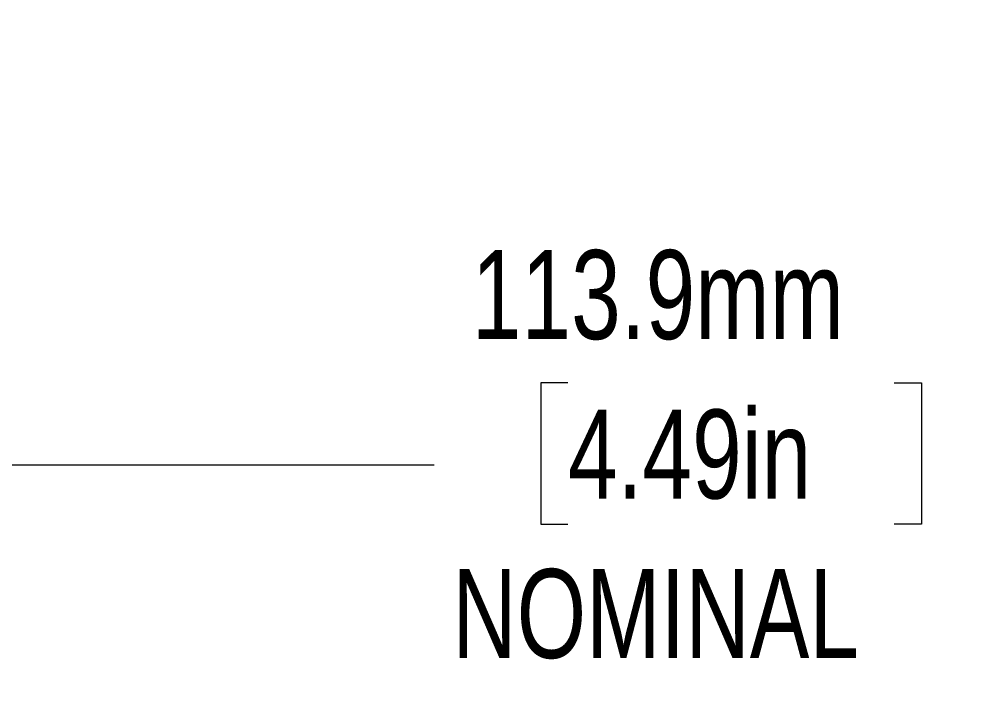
# Model space of a CAD drawing. Header units: millimetres. Extents: x 2 to 278, y 1 to 215.
# Drawn here: x 52.44 to 75.23, y 88.8 to 104.66 of the extents above; entities that cross this region are included whole.
import ezdxf

# ---------------------------------------------------------------- set-up
doc = ezdxf.new("R2010")
doc.units = ezdxf.units.MM
doc.styles.add('SLDTEXTSTYLE0', font='TXT', dxfattribs={"width": 0.75})
doc.dimstyles.new('SLDDIMSTYLE0', dxfattribs={"dimtxt": 2.116667, "dimasz": 3.175, "dimexe": 0, "dimexo": 0.0625, "dimgap": 0.529167, "dimtad": 0, "dimtih": 1, "dimtoh": 1, "dimdec": 1, "dimlfac": 2, "dimrnd": 1e-09, "dimzin": 12, "dimdsep": 46, "dimtxsty": 'SLDTEXTSTYLE0', "dimsah": 1, "dimcen": 0.09, "dimadec": 0, "dimazin": 3, "dimtfac": 1, "dimtdec": 1, "dimtofl": 0, "dimtmove": 0, "dimatfit": 3, "dimfxl": 1, "dimfrac": 2, "dimtolj": 1, "dimtzin": 12, "dimarcsym": 0})
doc.dimstyles.new('SLDDIMSTYLE5', dxfattribs={"dimtxt": 2.116667, "dimasz": 3.175, "dimexe": 0, "dimexo": 0.0625, "dimgap": 0.529167, "dimtad": 0, "dimtih": 1, "dimtoh": 1, "dimdec": 1, "dimlfac": 2, "dimrnd": 1e-09, "dimzin": 4, "dimdsep": 46, "dimtxsty": 'SLDTEXTSTYLE0', "dimsah": 1, "dimcen": 0.09, "dimadec": 0, "dimazin": 1, "dimtfac": 1, "dimtdec": 1, "dimtmove": 0, "dimatfit": 0, "dimfxl": 1, "dimfrac": 2, "dimtolj": 1, "dimtzin": 12, "dimarcsym": 0})

# ---------------------------------------------------------------- blocks, each defined once
blk = doc.blocks.new('_D_7')
at = {"color": 7, "linetype": 'Continuous', "lineweight": 0}
for p, q in [((97.852, 108.976), (97.852, 92.279)), ((40.882, 103.823), (40.882, 92.279)), ((65.489, 96.009), (64.845, 96.009)), ((64.845, 96.009), (64.845, 92.646)), ((73.246, 96.009), (73.89, 96.009)), ((73.89, 96.009), (73.89, 92.646)), ((40.882, 94.057), (62.308, 94.057)), ((97.852, 94.057), (76.427, 94.057)), ((64.845, 92.646), (65.489, 92.646)), ((73.89, 92.646), (73.246, 92.646))]:
    blk.add_line(p, q, dxfattribs=at)
at = {"color": 7, "linetype": 'Continuous', "lineweight": 18}
for points in [[(40.882, 94.057), (44.057, 93.549), (44.057, 94.565)], [(97.852, 94.057), (94.677, 94.565), (94.677, 93.549)]]:
    blk.add_solid(points, dxfattribs=at)
at = {"color": 7, "linetype": 'Continuous', "lineweight": 18, "char_height": 2.1167, "attachment_point": 1, "style": 'SLDTEXTSTYLE0'}
for s, insert in [('113.9mm', (63.203, 99.167)), ('4.49in', (65.489, 95.375)), ('NOMINAL', (62.737, 91.582))]:
    blk.add_mtext(s, dxfattribs=dict(at, insert=insert))
blk = doc.blocks.new('_D_8')
at = {"color": 7, "linetype": 'Continuous', "lineweight": 0}
for p, q in [((27.064, 114.088), (27.064, 120.438)), ((55.233, 114.088), (25.286, 114.088)), ((23.186, 109.591), (22.542, 109.591)), ((22.542, 109.591), (22.542, 106.228)), ((30.943, 109.591), (31.587, 109.591)), ((31.587, 109.591), (31.587, 106.228)), ((22.542, 106.228), (23.186, 106.228)), ((31.587, 106.228), (30.943, 106.228)), ((39.612, 105.093), (25.286, 105.093)), ((27.064, 105.093), (27.064, 98.743))]:
    blk.add_line(p, q, dxfattribs=at)
at = {"color": 7, "linetype": 'Continuous', "lineweight": 18}
for points in [[(27.064, 114.088), (27.572, 117.263), (26.556, 117.263)], [(27.064, 105.093), (26.556, 101.918), (27.572, 101.918)]]:
    blk.add_solid(points, dxfattribs=at)
at = {"color": 7, "linetype": 'Continuous', "lineweight": 18, "char_height": 2.1167, "attachment_point": 1, "style": 'SLDTEXTSTYLE0'}
for s, insert in [('18.0mm', (21.682, 112.749)), ('0.71in', (23.186, 108.956))]:
    blk.add_mtext(s, dxfattribs=dict(at, insert=insert))

msp = doc.modelspace()

# ---------------------------------------------------------------- dimensions: what is measured, and where the dimension line sits
at = {"color": 7, "linetype": 'Continuous', "lineweight": 18}
dim = msp.add_linear_dim(base=(27.064, 114.088), p1=(40.882, 105.093), p2=(56.503, 114.088), angle=90, dimstyle='SLDDIMSTYLE5', dxfattribs=at)
dim.commit()
dim.dimension.update_dxf_attribs({"geometry": '_D_8', "text_midpoint": (27.064, 109.591), "dimtype": 160})
dim = msp.add_linear_dim(base=(97.852, 94.057), p1=(40.882, 105.093), p2=(97.852, 111.459), text='<>\\PNOMINAL', dimstyle='SLDDIMSTYLE0', dxfattribs=at)
dim.commit()
dim.dimension.update_dxf_attribs({"geometry": '_D_7', "text_midpoint": (69.367, 94.057), "dimtype": 160})

doc.saveas('drawing.dxf')
